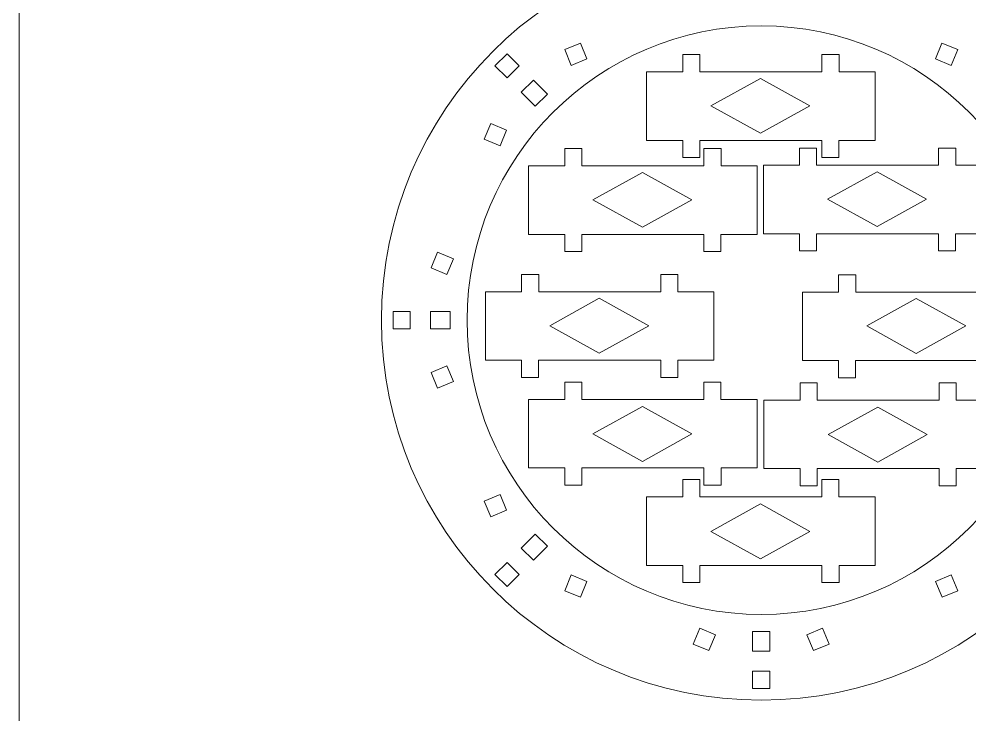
# Model space of a CAD drawing. Header units: centimetres. Extents: x -37.8 to 25.4, y -19.3 to 28.3.
# Drawn here: x -37.8 to -21.14, y 9.12 to 21.3 of the extents above; entities that cross this region are included whole.
import ezdxf

# ---------------------------------------------------------------- set-up
doc = ezdxf.new("R2010")
doc.units = ezdxf.units.CM
doc.header["$MEASUREMENT"] = 0
doc.layers.add('Camada 1', color=7, linetype='Continuous')

msp = doc.modelspace()

# ---------------------------------------------------------------- linework, layer by layer
at = {"layer": 'Camada 1', "color": 240, "lineweight": 20}
msp.add_open_spline([(-37.79744, -19.26119), (-37.79744, -19.26119), (-11.97891, -19.26119), (-11.97891, -19.26119), (-11.97891, -19.26119), (-11.97891, -19.26119), (-11.97891, 24.99913), (-11.97891, 24.99913), (-11.97891, 24.99913), (-11.97891, 24.99913), (-37.79744, 24.99913), (-37.79744, 24.99913), (-37.79744, 24.99913), (-37.79744, 24.99913), (-37.79744, -19.26119), (-37.79744, -19.26119), (-37.79744, -19.26119), (-37.79744, -19.26119), (-37.79744, -19.26119), (-37.79744, -19.26119)], degree=3, knots=[0, 0, 0, 0, 0.16666667, 0.16666667, 0.16666667, 0.16666667, 0.33333333, 0.33333333, 0.33333333, 0.33333333, 0.5, 0.5, 0.5, 0.5, 0.66666667, 0.66666667, 0.66666667, 0.66666667, 1, 1, 1, 1], dxfattribs=at)
at = {"layer": 'Camada 1', "color": 250, "lineweight": 9}
for points, knots in [([(-24.80027, 22.67987), (-21.12757, 22.67987), (-18.15027, 19.70257), (-18.15027, 16.02987), (-18.15027, 16.02987), (-18.15027, 12.35717), (-21.12757, 9.37987), (-24.80027, 9.37987), (-24.80027, 9.37987), (-28.47297, 9.37987), (-31.45027, 12.35717), (-31.45027, 16.02987), (-31.45027, 16.02987), (-31.45027, 19.70257), (-28.47297, 22.67987), (-24.80027, 22.67987)], [0, 0, 0, 0, 0.2, 0.2, 0.2, 0.2, 0.4, 0.4, 0.4, 0.4, 0.6, 0.6, 0.6, 0.6, 1, 1, 1, 1]), ([(-24.80027, 21.17987), (-21.956, 21.17987), (-19.65027, 18.87414), (-19.65027, 16.02987), (-19.65027, 16.02987), (-19.65027, 13.1856), (-21.956, 10.87987), (-24.80027, 10.87987), (-24.80027, 10.87987), (-27.64454, 10.87987), (-29.95027, 13.1856), (-29.95027, 16.02987), (-29.95027, 16.02987), (-29.95027, 18.87414), (-27.64454, 21.17987), (-24.80027, 21.17987)], [0, 0, 0, 0, 0.2, 0.2, 0.2, 0.2, 0.4, 0.4, 0.4, 0.4, 0.6, 0.6, 0.6, 0.6, 1, 1, 1, 1]), ([(-28.24193, 20.76459), (-28.24193, 20.76459), (-27.96683, 20.87854), (-27.96683, 20.87854), (-27.96683, 20.87854), (-27.96683, 20.87854), (-27.85202, 20.60138), (-27.85202, 20.60138), (-27.85202, 20.60138), (-27.85202, 20.60138), (-28.12713, 20.48742), (-28.12713, 20.48742), (-28.12713, 20.48742), (-28.12713, 20.48742), (-28.24193, 20.76459), (-28.24193, 20.76459)], [0, 0, 0, 0, 0.2, 0.2, 0.2, 0.2, 0.4, 0.4, 0.4, 0.4, 0.6, 0.6, 0.6, 0.6, 1, 1, 1, 1]), ([(-21.6344, 20.87883), (-21.6344, 20.87883), (-21.3593, 20.76486), (-21.3593, 20.76486), (-21.3593, 20.76486), (-21.3593, 20.76486), (-21.4741, 20.48771), (-21.4741, 20.48771), (-21.4741, 20.48771), (-21.4741, 20.48771), (-21.74921, 20.60166), (-21.74921, 20.60166), (-21.74921, 20.60166), (-21.74921, 20.60166), (-21.6344, 20.87883), (-21.6344, 20.87883)], [0, 0, 0, 0, 0.2, 0.2, 0.2, 0.2, 0.4, 0.4, 0.4, 0.4, 0.6, 0.6, 0.6, 0.6, 1, 1, 1, 1]), ([(-29.25156, 20.26902), (-29.25156, 20.26902), (-29.03942, 20.48116), (-29.03942, 20.48116), (-29.03942, 20.48116), (-29.03942, 20.48116), (-29.25156, 20.69329), (-29.25156, 20.69329), (-29.25156, 20.69329), (-29.25156, 20.69329), (-29.46369, 20.48116), (-29.46369, 20.48116), (-29.46369, 20.48116), (-29.46369, 20.48116), (-29.25156, 20.26902), (-29.25156, 20.26902)], [0, 0, 0, 0, 0.2, 0.2, 0.2, 0.2, 0.4, 0.4, 0.4, 0.4, 0.6, 0.6, 0.6, 0.6, 1, 1, 1, 1]), ([(-25.87436, 20.3765), (-25.87436, 20.3765), (-25.87436, 20.6765), (-25.87436, 20.6765), (-25.87436, 20.6765), (-25.87436, 20.6765), (-26.17436, 20.6765), (-26.17436, 20.6765), (-26.17436, 20.6765), (-26.17436, 20.6765), (-26.17436, 20.3765), (-26.17436, 20.3765), (-26.17436, 20.3765), (-26.17436, 20.3765), (-26.80695, 20.3765), (-26.80695, 20.3765), (-26.80695, 20.3765), (-26.80695, 20.3765), (-26.80695, 19.1765), (-26.80695, 19.1765), (-26.80695, 19.1765), (-26.80695, 19.1765), (-26.17436, 19.1765), (-26.17436, 19.1765), (-26.17436, 19.1765), (-26.17436, 19.1765), (-26.17436, 18.8765), (-26.17436, 18.8765), (-26.17436, 18.8765), (-26.17436, 18.8765), (-25.87659, 18.8765), (-25.87659, 18.8765), (-25.87659, 18.8765), (-25.87659, 18.8765), (-25.87659, 19.1765), (-25.87659, 19.1765), (-25.87659, 19.1765), (-25.87659, 19.1765), (-23.73731, 19.1765), (-23.73731, 19.1765), (-23.73731, 19.1765), (-23.73731, 19.1765), (-23.73731, 18.8765), (-23.73731, 18.8765), (-23.73731, 18.8765), (-23.73731, 18.8765), (-23.43954, 18.8765), (-23.43954, 18.8765), (-23.43954, 18.8765), (-23.43954, 18.8765), (-23.43954, 19.1765), (-23.43954, 19.1765), (-23.43954, 19.1765), (-23.43954, 19.1765), (-22.80695, 19.1765), (-22.80695, 19.1765), (-22.80695, 19.1765), (-22.80695, 19.1765), (-22.80695, 20.3765), (-22.80695, 20.3765), (-22.80695, 20.3765), (-22.80695, 20.3765), (-23.43731, 20.3765), (-23.43731, 20.3765), (-23.43731, 20.3765), (-23.43731, 20.3765), (-23.43731, 20.6765), (-23.43731, 20.6765), (-23.43731, 20.6765), (-23.43731, 20.6765), (-23.73731, 20.6765), (-23.73731, 20.6765), (-23.73731, 20.6765), (-23.73731, 20.6765), (-23.73731, 20.3765), (-23.73731, 20.3765), (-23.73731, 20.3765), (-23.73731, 20.3765), (-25.87436, 20.3765), (-25.87436, 20.3765)], [0, 0, 0, 0, 0.04761905, 0.04761905, 0.04761905, 0.04761905, 0.0952381, 0.0952381, 0.0952381, 0.0952381, 0.14285714, 0.14285714, 0.14285714, 0.14285714, 0.19047619, 0.19047619, 0.19047619, 0.19047619, 0.23809524, 0.23809524, 0.23809524, 0.23809524, 0.28571429, 0.28571429, 0.28571429, 0.28571429, 0.33333333, 0.33333333, 0.33333333, 0.33333333, 0.38095238, 0.38095238, 0.38095238, 0.38095238, 0.42857143, 0.42857143, 0.42857143, 0.42857143, 0.47619048, 0.47619048, 0.47619048, 0.47619048, 0.52380952, 0.52380952, 0.52380952, 0.52380952, 0.57142857, 0.57142857, 0.57142857, 0.57142857, 0.61904762, 0.61904762, 0.61904762, 0.61904762, 0.66666667, 0.66666667, 0.66666667, 0.66666667, 0.71428571, 0.71428571, 0.71428571, 0.71428571, 0.76190476, 0.76190476, 0.76190476, 0.76190476, 0.80952381, 0.80952381, 0.80952381, 0.80952381, 0.85714286, 0.85714286, 0.85714286, 0.85714286, 0.9047619, 0.9047619, 0.9047619, 0.9047619, 1, 1, 1, 1]), ([(-28.7574, 19.77486), (-28.7574, 19.77486), (-29.00163, 20.0191), (-29.00163, 20.0191), (-29.00163, 20.0191), (-29.00163, 20.0191), (-28.7895, 20.23123), (-28.7895, 20.23123), (-28.7895, 20.23123), (-28.7895, 20.23123), (-28.54526, 19.987), (-28.54526, 19.987), (-28.54526, 19.987), (-28.54526, 19.987), (-28.7574, 19.77486), (-28.7574, 19.77486)], [0, 0, 0, 0, 0.2, 0.2, 0.2, 0.2, 0.4, 0.4, 0.4, 0.4, 0.6, 0.6, 0.6, 0.6, 1, 1, 1, 1]), ([(-25.6816, 19.7819), (-25.6816, 19.7819), (-24.8143, 19.3026), (-24.8143, 19.3026), (-24.8143, 19.3026), (-24.8143, 19.3026), (-23.947, 19.7819), (-23.947, 19.7819), (-23.947, 19.7819), (-23.947, 19.7819), (-24.8143, 20.2612), (-24.8143, 20.2612), (-24.8143, 20.2612), (-24.8143, 20.2612), (-25.6816, 19.7819), (-25.6816, 19.7819)], [0, 0, 0, 0, 0.2, 0.2, 0.2, 0.2, 0.4, 0.4, 0.4, 0.4, 0.6, 0.6, 0.6, 0.6, 1, 1, 1, 1]), ([(-29.64923, 19.19574), (-29.64923, 19.19574), (-29.53527, 19.47084), (-29.53527, 19.47084), (-29.53527, 19.47084), (-29.53527, 19.47084), (-29.25811, 19.35604), (-29.25811, 19.35604), (-29.25811, 19.35604), (-29.25811, 19.35604), (-29.37206, 19.08093), (-29.37206, 19.08093), (-29.37206, 19.08093), (-29.37206, 19.08093), (-29.64923, 19.19574), (-29.64923, 19.19574)], [0, 0, 0, 0, 0.2, 0.2, 0.2, 0.2, 0.4, 0.4, 0.4, 0.4, 0.6, 0.6, 0.6, 0.6, 1, 1, 1, 1]), ([(-27.94005, 18.73203), (-27.94005, 18.73203), (-27.94005, 19.03203), (-27.94005, 19.03203), (-27.94005, 19.03203), (-27.94005, 19.03203), (-28.24005, 19.03203), (-28.24005, 19.03203), (-28.24005, 19.03203), (-28.24005, 19.03203), (-28.24005, 18.73203), (-28.24005, 18.73203), (-28.24005, 18.73203), (-28.24005, 18.73203), (-28.87264, 18.73203), (-28.87264, 18.73203), (-28.87264, 18.73203), (-28.87264, 18.73203), (-28.87264, 17.53203), (-28.87264, 17.53203), (-28.87264, 17.53203), (-28.87264, 17.53203), (-28.24005, 17.53203), (-28.24005, 17.53203), (-28.24005, 17.53203), (-28.24005, 17.53203), (-28.24005, 17.23203), (-28.24005, 17.23203), (-28.24005, 17.23203), (-28.24005, 17.23203), (-27.94228, 17.23203), (-27.94228, 17.23203), (-27.94228, 17.23203), (-27.94228, 17.23203), (-27.94228, 17.53203), (-27.94228, 17.53203), (-27.94228, 17.53203), (-27.94228, 17.53203), (-25.803, 17.53203), (-25.803, 17.53203), (-25.803, 17.53203), (-25.803, 17.53203), (-25.803, 17.23203), (-25.803, 17.23203), (-25.803, 17.23203), (-25.803, 17.23203), (-25.50523, 17.23203), (-25.50523, 17.23203), (-25.50523, 17.23203), (-25.50523, 17.23203), (-25.50523, 17.53203), (-25.50523, 17.53203), (-25.50523, 17.53203), (-25.50523, 17.53203), (-24.87264, 17.53203), (-24.87264, 17.53203), (-24.87264, 17.53203), (-24.87264, 17.53203), (-24.87264, 18.73203), (-24.87264, 18.73203), (-24.87264, 18.73203), (-24.87264, 18.73203), (-25.503, 18.73203), (-25.503, 18.73203), (-25.503, 18.73203), (-25.503, 18.73203), (-25.503, 19.03203), (-25.503, 19.03203), (-25.503, 19.03203), (-25.503, 19.03203), (-25.803, 19.03203), (-25.803, 19.03203), (-25.803, 19.03203), (-25.803, 19.03203), (-25.803, 18.73203), (-25.803, 18.73203), (-25.803, 18.73203), (-25.803, 18.73203), (-27.94005, 18.73203), (-27.94005, 18.73203)], [0, 0, 0, 0, 0.04761905, 0.04761905, 0.04761905, 0.04761905, 0.0952381, 0.0952381, 0.0952381, 0.0952381, 0.14285714, 0.14285714, 0.14285714, 0.14285714, 0.19047619, 0.19047619, 0.19047619, 0.19047619, 0.23809524, 0.23809524, 0.23809524, 0.23809524, 0.28571429, 0.28571429, 0.28571429, 0.28571429, 0.33333333, 0.33333333, 0.33333333, 0.33333333, 0.38095238, 0.38095238, 0.38095238, 0.38095238, 0.42857143, 0.42857143, 0.42857143, 0.42857143, 0.47619048, 0.47619048, 0.47619048, 0.47619048, 0.52380952, 0.52380952, 0.52380952, 0.52380952, 0.57142857, 0.57142857, 0.57142857, 0.57142857, 0.61904762, 0.61904762, 0.61904762, 0.61904762, 0.66666667, 0.66666667, 0.66666667, 0.66666667, 0.71428571, 0.71428571, 0.71428571, 0.71428571, 0.76190476, 0.76190476, 0.76190476, 0.76190476, 0.80952381, 0.80952381, 0.80952381, 0.80952381, 0.85714286, 0.85714286, 0.85714286, 0.85714286, 0.9047619, 0.9047619, 0.9047619, 0.9047619, 1, 1, 1, 1]), ([(-23.83042, 18.74292), (-23.83042, 18.74292), (-23.83042, 19.04292), (-23.83042, 19.04292), (-23.83042, 19.04292), (-23.83042, 19.04292), (-24.13042, 19.04292), (-24.13042, 19.04292), (-24.13042, 19.04292), (-24.13042, 19.04292), (-24.13042, 18.74292), (-24.13042, 18.74292), (-24.13042, 18.74292), (-24.13042, 18.74292), (-24.76301, 18.74292), (-24.76301, 18.74292), (-24.76301, 18.74292), (-24.76301, 18.74292), (-24.76301, 17.54292), (-24.76301, 17.54292), (-24.76301, 17.54292), (-24.76301, 17.54292), (-24.13042, 17.54292), (-24.13042, 17.54292), (-24.13042, 17.54292), (-24.13042, 17.54292), (-24.13042, 17.24292), (-24.13042, 17.24292), (-24.13042, 17.24292), (-24.13042, 17.24292), (-23.83265, 17.24292), (-23.83265, 17.24292), (-23.83265, 17.24292), (-23.83265, 17.24292), (-23.83265, 17.54292), (-23.83265, 17.54292), (-23.83265, 17.54292), (-23.83265, 17.54292), (-21.69337, 17.54292), (-21.69337, 17.54292), (-21.69337, 17.54292), (-21.69337, 17.54292), (-21.69337, 17.24292), (-21.69337, 17.24292), (-21.69337, 17.24292), (-21.69337, 17.24292), (-21.3956, 17.24292), (-21.3956, 17.24292), (-21.3956, 17.24292), (-21.3956, 17.24292), (-21.3956, 17.54292), (-21.3956, 17.54292), (-21.3956, 17.54292), (-21.3956, 17.54292), (-20.76301, 17.54292), (-20.76301, 17.54292), (-20.76301, 17.54292), (-20.76301, 17.54292), (-20.76301, 18.74292), (-20.76301, 18.74292), (-20.76301, 18.74292), (-20.76301, 18.74292), (-21.39337, 18.74292), (-21.39337, 18.74292), (-21.39337, 18.74292), (-21.39337, 18.74292), (-21.39337, 19.04292), (-21.39337, 19.04292), (-21.39337, 19.04292), (-21.39337, 19.04292), (-21.69337, 19.04292), (-21.69337, 19.04292), (-21.69337, 19.04292), (-21.69337, 19.04292), (-21.69337, 18.74292), (-21.69337, 18.74292), (-21.69337, 18.74292), (-21.69337, 18.74292), (-23.83042, 18.74292), (-23.83042, 18.74292)], [0, 0, 0, 0, 0.04761905, 0.04761905, 0.04761905, 0.04761905, 0.0952381, 0.0952381, 0.0952381, 0.0952381, 0.14285714, 0.14285714, 0.14285714, 0.14285714, 0.19047619, 0.19047619, 0.19047619, 0.19047619, 0.23809524, 0.23809524, 0.23809524, 0.23809524, 0.28571429, 0.28571429, 0.28571429, 0.28571429, 0.33333333, 0.33333333, 0.33333333, 0.33333333, 0.38095238, 0.38095238, 0.38095238, 0.38095238, 0.42857143, 0.42857143, 0.42857143, 0.42857143, 0.47619048, 0.47619048, 0.47619048, 0.47619048, 0.52380952, 0.52380952, 0.52380952, 0.52380952, 0.57142857, 0.57142857, 0.57142857, 0.57142857, 0.61904762, 0.61904762, 0.61904762, 0.61904762, 0.66666667, 0.66666667, 0.66666667, 0.66666667, 0.71428571, 0.71428571, 0.71428571, 0.71428571, 0.76190476, 0.76190476, 0.76190476, 0.76190476, 0.80952381, 0.80952381, 0.80952381, 0.80952381, 0.85714286, 0.85714286, 0.85714286, 0.85714286, 0.9047619, 0.9047619, 0.9047619, 0.9047619, 1, 1, 1, 1]), ([(-27.74729, 18.13743), (-27.74729, 18.13743), (-26.87999, 17.65813), (-26.87999, 17.65813), (-26.87999, 17.65813), (-26.87999, 17.65813), (-26.01269, 18.13743), (-26.01269, 18.13743), (-26.01269, 18.13743), (-26.01269, 18.13743), (-26.87999, 18.61673), (-26.87999, 18.61673), (-26.87999, 18.61673), (-26.87999, 18.61673), (-27.74729, 18.13743), (-27.74729, 18.13743)], [0, 0, 0, 0, 0.2, 0.2, 0.2, 0.2, 0.4, 0.4, 0.4, 0.4, 0.6, 0.6, 0.6, 0.6, 1, 1, 1, 1]), ([(-23.63766, 18.14832), (-23.63766, 18.14832), (-22.77036, 17.66902), (-22.77036, 17.66902), (-22.77036, 17.66902), (-22.77036, 17.66902), (-21.90306, 18.14832), (-21.90306, 18.14832), (-21.90306, 18.14832), (-21.90306, 18.14832), (-22.77036, 18.62762), (-22.77036, 18.62762), (-22.77036, 18.62762), (-22.77036, 18.62762), (-23.63766, 18.14832), (-23.63766, 18.14832)], [0, 0, 0, 0, 0.2, 0.2, 0.2, 0.2, 0.4, 0.4, 0.4, 0.4, 0.6, 0.6, 0.6, 0.6, 1, 1, 1, 1]), ([(-30.58184, 16.9442), (-30.58184, 16.9442), (-30.46789, 17.2193), (-30.46789, 17.2193), (-30.46789, 17.2193), (-30.46789, 17.2193), (-30.19073, 17.1045), (-30.19073, 17.1045), (-30.19073, 17.1045), (-30.19073, 17.1045), (-30.30468, 16.82939), (-30.30468, 16.82939), (-30.30468, 16.82939), (-30.30468, 16.82939), (-30.58184, 16.9442), (-30.58184, 16.9442)], [0, 0, 0, 0, 0.2, 0.2, 0.2, 0.2, 0.4, 0.4, 0.4, 0.4, 0.6, 0.6, 0.6, 0.6, 1, 1, 1, 1]), ([(-28.69673, 16.52807), (-28.69673, 16.52807), (-28.69673, 16.82807), (-28.69673, 16.82807), (-28.69673, 16.82807), (-28.69673, 16.82807), (-28.99673, 16.82807), (-28.99673, 16.82807), (-28.99673, 16.82807), (-28.99673, 16.82807), (-28.99673, 16.52807), (-28.99673, 16.52807), (-28.99673, 16.52807), (-28.99673, 16.52807), (-29.62932, 16.52807), (-29.62932, 16.52807), (-29.62932, 16.52807), (-29.62932, 16.52807), (-29.62932, 15.32807), (-29.62932, 15.32807), (-29.62932, 15.32807), (-29.62932, 15.32807), (-28.99673, 15.32807), (-28.99673, 15.32807), (-28.99673, 15.32807), (-28.99673, 15.32807), (-28.99673, 15.02807), (-28.99673, 15.02807), (-28.99673, 15.02807), (-28.99673, 15.02807), (-28.69896, 15.02807), (-28.69896, 15.02807), (-28.69896, 15.02807), (-28.69896, 15.02807), (-28.69896, 15.32807), (-28.69896, 15.32807), (-28.69896, 15.32807), (-28.69896, 15.32807), (-26.55968, 15.32807), (-26.55968, 15.32807), (-26.55968, 15.32807), (-26.55968, 15.32807), (-26.55968, 15.02807), (-26.55968, 15.02807), (-26.55968, 15.02807), (-26.55968, 15.02807), (-26.26191, 15.02807), (-26.26191, 15.02807), (-26.26191, 15.02807), (-26.26191, 15.02807), (-26.26191, 15.32807), (-26.26191, 15.32807), (-26.26191, 15.32807), (-26.26191, 15.32807), (-25.62932, 15.32807), (-25.62932, 15.32807), (-25.62932, 15.32807), (-25.62932, 15.32807), (-25.62932, 16.52807), (-25.62932, 16.52807), (-25.62932, 16.52807), (-25.62932, 16.52807), (-26.25968, 16.52807), (-26.25968, 16.52807), (-26.25968, 16.52807), (-26.25968, 16.52807), (-26.25968, 16.82807), (-26.25968, 16.82807), (-26.25968, 16.82807), (-26.25968, 16.82807), (-26.55968, 16.82807), (-26.55968, 16.82807), (-26.55968, 16.82807), (-26.55968, 16.82807), (-26.55968, 16.52807), (-26.55968, 16.52807), (-26.55968, 16.52807), (-26.55968, 16.52807), (-28.69673, 16.52807), (-28.69673, 16.52807)], [0, 0, 0, 0, 0.04761905, 0.04761905, 0.04761905, 0.04761905, 0.0952381, 0.0952381, 0.0952381, 0.0952381, 0.14285714, 0.14285714, 0.14285714, 0.14285714, 0.19047619, 0.19047619, 0.19047619, 0.19047619, 0.23809524, 0.23809524, 0.23809524, 0.23809524, 0.28571429, 0.28571429, 0.28571429, 0.28571429, 0.33333333, 0.33333333, 0.33333333, 0.33333333, 0.38095238, 0.38095238, 0.38095238, 0.38095238, 0.42857143, 0.42857143, 0.42857143, 0.42857143, 0.47619048, 0.47619048, 0.47619048, 0.47619048, 0.52380952, 0.52380952, 0.52380952, 0.52380952, 0.57142857, 0.57142857, 0.57142857, 0.57142857, 0.61904762, 0.61904762, 0.61904762, 0.61904762, 0.66666667, 0.66666667, 0.66666667, 0.66666667, 0.71428571, 0.71428571, 0.71428571, 0.71428571, 0.76190476, 0.76190476, 0.76190476, 0.76190476, 0.80952381, 0.80952381, 0.80952381, 0.80952381, 0.85714286, 0.85714286, 0.85714286, 0.85714286, 0.9047619, 0.9047619, 0.9047619, 0.9047619, 1, 1, 1, 1]), ([(-23.14511, 16.52267), (-23.14511, 16.52267), (-23.14511, 16.82267), (-23.14511, 16.82267), (-23.14511, 16.82267), (-23.14511, 16.82267), (-23.44511, 16.82267), (-23.44511, 16.82267), (-23.44511, 16.82267), (-23.44511, 16.82267), (-23.44511, 16.52267), (-23.44511, 16.52267), (-23.44511, 16.52267), (-23.44511, 16.52267), (-24.0777, 16.52267), (-24.0777, 16.52267), (-24.0777, 16.52267), (-24.0777, 16.52267), (-24.0777, 15.32267), (-24.0777, 15.32267), (-24.0777, 15.32267), (-24.0777, 15.32267), (-23.44511, 15.32267), (-23.44511, 15.32267), (-23.44511, 15.32267), (-23.44511, 15.32267), (-23.44511, 15.02267), (-23.44511, 15.02267), (-23.44511, 15.02267), (-23.44511, 15.02267), (-23.14734, 15.02267), (-23.14734, 15.02267), (-23.14734, 15.02267), (-23.14734, 15.02267), (-23.14734, 15.32267), (-23.14734, 15.32267), (-23.14734, 15.32267), (-23.14734, 15.32267), (-21.00806, 15.32267), (-21.00806, 15.32267), (-21.00806, 15.32267), (-21.00806, 15.32267), (-21.00806, 15.02267), (-21.00806, 15.02267), (-21.00806, 15.02267), (-21.00806, 15.02267), (-20.71029, 15.02267), (-20.71029, 15.02267), (-20.71029, 15.02267), (-20.71029, 15.02267), (-20.71029, 15.32267), (-20.71029, 15.32267), (-20.71029, 15.32267), (-20.71029, 15.32267), (-20.0777, 15.32267), (-20.0777, 15.32267), (-20.0777, 15.32267), (-20.0777, 15.32267), (-20.0777, 16.52267), (-20.0777, 16.52267), (-20.0777, 16.52267), (-20.0777, 16.52267), (-20.70806, 16.52267), (-20.70806, 16.52267), (-20.70806, 16.52267), (-20.70806, 16.52267), (-20.70806, 16.82267), (-20.70806, 16.82267), (-20.70806, 16.82267), (-20.70806, 16.82267), (-21.00806, 16.82267), (-21.00806, 16.82267), (-21.00806, 16.82267), (-21.00806, 16.82267), (-21.00806, 16.52267), (-21.00806, 16.52267), (-21.00806, 16.52267), (-21.00806, 16.52267), (-23.14511, 16.52267), (-23.14511, 16.52267)], [0, 0, 0, 0, 0.04761905, 0.04761905, 0.04761905, 0.04761905, 0.0952381, 0.0952381, 0.0952381, 0.0952381, 0.14285714, 0.14285714, 0.14285714, 0.14285714, 0.19047619, 0.19047619, 0.19047619, 0.19047619, 0.23809524, 0.23809524, 0.23809524, 0.23809524, 0.28571429, 0.28571429, 0.28571429, 0.28571429, 0.33333333, 0.33333333, 0.33333333, 0.33333333, 0.38095238, 0.38095238, 0.38095238, 0.38095238, 0.42857143, 0.42857143, 0.42857143, 0.42857143, 0.47619048, 0.47619048, 0.47619048, 0.47619048, 0.52380952, 0.52380952, 0.52380952, 0.52380952, 0.57142857, 0.57142857, 0.57142857, 0.57142857, 0.61904762, 0.61904762, 0.61904762, 0.61904762, 0.66666667, 0.66666667, 0.66666667, 0.66666667, 0.71428571, 0.71428571, 0.71428571, 0.71428571, 0.76190476, 0.76190476, 0.76190476, 0.76190476, 0.80952381, 0.80952381, 0.80952381, 0.80952381, 0.85714286, 0.85714286, 0.85714286, 0.85714286, 0.9047619, 0.9047619, 0.9047619, 0.9047619, 1, 1, 1, 1]), ([(-28.50397, 15.93347), (-28.50397, 15.93347), (-27.63667, 15.45417), (-27.63667, 15.45417), (-27.63667, 15.45417), (-27.63667, 15.45417), (-26.76937, 15.93347), (-26.76937, 15.93347), (-26.76937, 15.93347), (-26.76937, 15.93347), (-27.63667, 16.41277), (-27.63667, 16.41277), (-27.63667, 16.41277), (-27.63667, 16.41277), (-28.50397, 15.93347), (-28.50397, 15.93347)], [0, 0, 0, 0, 0.2, 0.2, 0.2, 0.2, 0.4, 0.4, 0.4, 0.4, 0.6, 0.6, 0.6, 0.6, 1, 1, 1, 1]), ([(-22.95235, 15.92807), (-22.95235, 15.92807), (-22.08505, 15.44877), (-22.08505, 15.44877), (-22.08505, 15.44877), (-22.08505, 15.44877), (-21.21775, 15.92807), (-21.21775, 15.92807), (-21.21775, 15.92807), (-21.21775, 15.92807), (-22.08505, 16.40737), (-22.08505, 16.40737), (-22.08505, 16.40737), (-22.08505, 16.40737), (-22.95235, 15.92807), (-22.95235, 15.92807)], [0, 0, 0, 0, 0.2, 0.2, 0.2, 0.2, 0.4, 0.4, 0.4, 0.4, 0.6, 0.6, 0.6, 0.6, 1, 1, 1, 1]), ([(-30.94534, 15.87987), (-30.94534, 15.87987), (-30.94534, 16.17987), (-30.94534, 16.17987), (-30.94534, 16.17987), (-30.94534, 16.17987), (-31.24534, 16.17987), (-31.24534, 16.17987), (-31.24534, 16.17987), (-31.24534, 16.17987), (-31.24534, 15.87987), (-31.24534, 15.87987), (-31.24534, 15.87987), (-31.24534, 15.87987), (-30.94534, 15.87987), (-30.94534, 15.87987)], [0, 0, 0, 0, 0.2, 0.2, 0.2, 0.2, 0.4, 0.4, 0.4, 0.4, 0.6, 0.6, 0.6, 0.6, 1, 1, 1, 1]), ([(-30.59189, 16.17987), (-30.59189, 16.17987), (-30.24649, 16.17987), (-30.24649, 16.17987), (-30.24649, 16.17987), (-30.24649, 16.17987), (-30.24649, 15.87987), (-30.24649, 15.87987), (-30.24649, 15.87987), (-30.24649, 15.87987), (-30.59189, 15.87987), (-30.59189, 15.87987), (-30.59189, 15.87987), (-30.59189, 15.87987), (-30.59189, 16.17987), (-30.59189, 16.17987)], [0, 0, 0, 0, 0.2, 0.2, 0.2, 0.2, 0.4, 0.4, 0.4, 0.4, 0.6, 0.6, 0.6, 0.6, 1, 1, 1, 1]), ([(-30.46761, 14.83975), (-30.46761, 14.83975), (-30.58156, 15.11485), (-30.58156, 15.11485), (-30.58156, 15.11485), (-30.58156, 15.11485), (-30.30439, 15.22966), (-30.30439, 15.22966), (-30.30439, 15.22966), (-30.30439, 15.22966), (-30.19044, 14.95455), (-30.19044, 14.95455), (-30.19044, 14.95455), (-30.19044, 14.95455), (-30.46761, 14.83975), (-30.46761, 14.83975)], [0, 0, 0, 0, 0.2, 0.2, 0.2, 0.2, 0.4, 0.4, 0.4, 0.4, 0.6, 0.6, 0.6, 0.6, 1, 1, 1, 1]), ([(-27.94005, 13.44331), (-27.94005, 13.44331), (-27.94005, 13.14331), (-27.94005, 13.14331), (-27.94005, 13.14331), (-27.94005, 13.14331), (-28.24005, 13.14331), (-28.24005, 13.14331), (-28.24005, 13.14331), (-28.24005, 13.14331), (-28.24005, 13.44331), (-28.24005, 13.44331), (-28.24005, 13.44331), (-28.24005, 13.44331), (-28.87264, 13.44331), (-28.87264, 13.44331), (-28.87264, 13.44331), (-28.87264, 13.44331), (-28.87264, 14.64331), (-28.87264, 14.64331), (-28.87264, 14.64331), (-28.87264, 14.64331), (-28.24005, 14.64331), (-28.24005, 14.64331), (-28.24005, 14.64331), (-28.24005, 14.64331), (-28.24005, 14.94331), (-28.24005, 14.94331), (-28.24005, 14.94331), (-28.24005, 14.94331), (-27.94228, 14.94331), (-27.94228, 14.94331), (-27.94228, 14.94331), (-27.94228, 14.94331), (-27.94228, 14.64331), (-27.94228, 14.64331), (-27.94228, 14.64331), (-27.94228, 14.64331), (-25.803, 14.64331), (-25.803, 14.64331), (-25.803, 14.64331), (-25.803, 14.64331), (-25.803, 14.94331), (-25.803, 14.94331), (-25.803, 14.94331), (-25.803, 14.94331), (-25.50523, 14.94331), (-25.50523, 14.94331), (-25.50523, 14.94331), (-25.50523, 14.94331), (-25.50523, 14.64331), (-25.50523, 14.64331), (-25.50523, 14.64331), (-25.50523, 14.64331), (-24.87264, 14.64331), (-24.87264, 14.64331), (-24.87264, 14.64331), (-24.87264, 14.64331), (-24.87264, 13.44331), (-24.87264, 13.44331), (-24.87264, 13.44331), (-24.87264, 13.44331), (-25.503, 13.44331), (-25.503, 13.44331), (-25.503, 13.44331), (-25.503, 13.44331), (-25.503, 13.14331), (-25.503, 13.14331), (-25.503, 13.14331), (-25.503, 13.14331), (-25.803, 13.14331), (-25.803, 13.14331), (-25.803, 13.14331), (-25.803, 13.14331), (-25.803, 13.44331), (-25.803, 13.44331), (-25.803, 13.44331), (-25.803, 13.44331), (-27.94005, 13.44331), (-27.94005, 13.44331)], [0, 0, 0, 0, 0.04761905, 0.04761905, 0.04761905, 0.04761905, 0.0952381, 0.0952381, 0.0952381, 0.0952381, 0.14285714, 0.14285714, 0.14285714, 0.14285714, 0.19047619, 0.19047619, 0.19047619, 0.19047619, 0.23809524, 0.23809524, 0.23809524, 0.23809524, 0.28571429, 0.28571429, 0.28571429, 0.28571429, 0.33333333, 0.33333333, 0.33333333, 0.33333333, 0.38095238, 0.38095238, 0.38095238, 0.38095238, 0.42857143, 0.42857143, 0.42857143, 0.42857143, 0.47619048, 0.47619048, 0.47619048, 0.47619048, 0.52380952, 0.52380952, 0.52380952, 0.52380952, 0.57142857, 0.57142857, 0.57142857, 0.57142857, 0.61904762, 0.61904762, 0.61904762, 0.61904762, 0.66666667, 0.66666667, 0.66666667, 0.66666667, 0.71428571, 0.71428571, 0.71428571, 0.71428571, 0.76190476, 0.76190476, 0.76190476, 0.76190476, 0.80952381, 0.80952381, 0.80952381, 0.80952381, 0.85714286, 0.85714286, 0.85714286, 0.85714286, 0.9047619, 0.9047619, 0.9047619, 0.9047619, 1, 1, 1, 1]), ([(-23.82042, 13.43242), (-23.82042, 13.43242), (-23.82042, 13.13242), (-23.82042, 13.13242), (-23.82042, 13.13242), (-23.82042, 13.13242), (-24.12042, 13.13242), (-24.12042, 13.13242), (-24.12042, 13.13242), (-24.12042, 13.13242), (-24.12042, 13.43242), (-24.12042, 13.43242), (-24.12042, 13.43242), (-24.12042, 13.43242), (-24.75301, 13.43242), (-24.75301, 13.43242), (-24.75301, 13.43242), (-24.75301, 13.43242), (-24.75301, 14.63242), (-24.75301, 14.63242), (-24.75301, 14.63242), (-24.75301, 14.63242), (-24.12042, 14.63242), (-24.12042, 14.63242), (-24.12042, 14.63242), (-24.12042, 14.63242), (-24.12042, 14.93242), (-24.12042, 14.93242), (-24.12042, 14.93242), (-24.12042, 14.93242), (-23.82265, 14.93242), (-23.82265, 14.93242), (-23.82265, 14.93242), (-23.82265, 14.93242), (-23.82265, 14.63242), (-23.82265, 14.63242), (-23.82265, 14.63242), (-23.82265, 14.63242), (-21.68337, 14.63242), (-21.68337, 14.63242), (-21.68337, 14.63242), (-21.68337, 14.63242), (-21.68337, 14.93242), (-21.68337, 14.93242), (-21.68337, 14.93242), (-21.68337, 14.93242), (-21.3856, 14.93242), (-21.3856, 14.93242), (-21.3856, 14.93242), (-21.3856, 14.93242), (-21.3856, 14.63242), (-21.3856, 14.63242), (-21.3856, 14.63242), (-21.3856, 14.63242), (-20.75301, 14.63242), (-20.75301, 14.63242), (-20.75301, 14.63242), (-20.75301, 14.63242), (-20.75301, 13.43242), (-20.75301, 13.43242), (-20.75301, 13.43242), (-20.75301, 13.43242), (-21.38337, 13.43242), (-21.38337, 13.43242), (-21.38337, 13.43242), (-21.38337, 13.43242), (-21.38337, 13.13242), (-21.38337, 13.13242), (-21.38337, 13.13242), (-21.38337, 13.13242), (-21.68337, 13.13242), (-21.68337, 13.13242), (-21.68337, 13.13242), (-21.68337, 13.13242), (-21.68337, 13.43242), (-21.68337, 13.43242), (-21.68337, 13.43242), (-21.68337, 13.43242), (-23.82042, 13.43242), (-23.82042, 13.43242)], [0, 0, 0, 0, 0.04761905, 0.04761905, 0.04761905, 0.04761905, 0.0952381, 0.0952381, 0.0952381, 0.0952381, 0.14285714, 0.14285714, 0.14285714, 0.14285714, 0.19047619, 0.19047619, 0.19047619, 0.19047619, 0.23809524, 0.23809524, 0.23809524, 0.23809524, 0.28571429, 0.28571429, 0.28571429, 0.28571429, 0.33333333, 0.33333333, 0.33333333, 0.33333333, 0.38095238, 0.38095238, 0.38095238, 0.38095238, 0.42857143, 0.42857143, 0.42857143, 0.42857143, 0.47619048, 0.47619048, 0.47619048, 0.47619048, 0.52380952, 0.52380952, 0.52380952, 0.52380952, 0.57142857, 0.57142857, 0.57142857, 0.57142857, 0.61904762, 0.61904762, 0.61904762, 0.61904762, 0.66666667, 0.66666667, 0.66666667, 0.66666667, 0.71428571, 0.71428571, 0.71428571, 0.71428571, 0.76190476, 0.76190476, 0.76190476, 0.76190476, 0.80952381, 0.80952381, 0.80952381, 0.80952381, 0.85714286, 0.85714286, 0.85714286, 0.85714286, 0.9047619, 0.9047619, 0.9047619, 0.9047619, 1, 1, 1, 1]), ([(-27.74729, 14.03791), (-27.74729, 14.03791), (-26.87999, 14.51721), (-26.87999, 14.51721), (-26.87999, 14.51721), (-26.87999, 14.51721), (-26.01269, 14.03791), (-26.01269, 14.03791), (-26.01269, 14.03791), (-26.01269, 14.03791), (-26.87999, 13.55861), (-26.87999, 13.55861), (-26.87999, 13.55861), (-26.87999, 13.55861), (-27.74729, 14.03791), (-27.74729, 14.03791)], [0, 0, 0, 0, 0.2, 0.2, 0.2, 0.2, 0.4, 0.4, 0.4, 0.4, 0.6, 0.6, 0.6, 0.6, 1, 1, 1, 1]), ([(-23.62766, 14.02702), (-23.62766, 14.02702), (-22.76036, 14.50632), (-22.76036, 14.50632), (-22.76036, 14.50632), (-22.76036, 14.50632), (-21.89306, 14.02702), (-21.89306, 14.02702), (-21.89306, 14.02702), (-21.89306, 14.02702), (-22.76036, 13.54772), (-22.76036, 13.54772), (-22.76036, 13.54772), (-22.76036, 13.54772), (-23.62766, 14.02702), (-23.62766, 14.02702)], [0, 0, 0, 0, 0.2, 0.2, 0.2, 0.2, 0.4, 0.4, 0.4, 0.4, 0.6, 0.6, 0.6, 0.6, 1, 1, 1, 1]), ([(-25.87436, 11.73884), (-25.87436, 11.73884), (-25.87436, 11.43884), (-25.87436, 11.43884), (-25.87436, 11.43884), (-25.87436, 11.43884), (-26.17436, 11.43884), (-26.17436, 11.43884), (-26.17436, 11.43884), (-26.17436, 11.43884), (-26.17436, 11.73884), (-26.17436, 11.73884), (-26.17436, 11.73884), (-26.17436, 11.73884), (-26.80695, 11.73884), (-26.80695, 11.73884), (-26.80695, 11.73884), (-26.80695, 11.73884), (-26.80695, 12.93884), (-26.80695, 12.93884), (-26.80695, 12.93884), (-26.80695, 12.93884), (-26.17436, 12.93884), (-26.17436, 12.93884), (-26.17436, 12.93884), (-26.17436, 12.93884), (-26.17436, 13.23884), (-26.17436, 13.23884), (-26.17436, 13.23884), (-26.17436, 13.23884), (-25.87659, 13.23884), (-25.87659, 13.23884), (-25.87659, 13.23884), (-25.87659, 13.23884), (-25.87659, 12.93884), (-25.87659, 12.93884), (-25.87659, 12.93884), (-25.87659, 12.93884), (-23.73731, 12.93884), (-23.73731, 12.93884), (-23.73731, 12.93884), (-23.73731, 12.93884), (-23.73731, 13.23884), (-23.73731, 13.23884), (-23.73731, 13.23884), (-23.73731, 13.23884), (-23.43954, 13.23884), (-23.43954, 13.23884), (-23.43954, 13.23884), (-23.43954, 13.23884), (-23.43954, 12.93884), (-23.43954, 12.93884), (-23.43954, 12.93884), (-23.43954, 12.93884), (-22.80695, 12.93884), (-22.80695, 12.93884), (-22.80695, 12.93884), (-22.80695, 12.93884), (-22.80695, 11.73884), (-22.80695, 11.73884), (-22.80695, 11.73884), (-22.80695, 11.73884), (-23.43731, 11.73884), (-23.43731, 11.73884), (-23.43731, 11.73884), (-23.43731, 11.73884), (-23.43731, 11.43884), (-23.43731, 11.43884), (-23.43731, 11.43884), (-23.43731, 11.43884), (-23.73731, 11.43884), (-23.73731, 11.43884), (-23.73731, 11.43884), (-23.73731, 11.43884), (-23.73731, 11.73884), (-23.73731, 11.73884), (-23.73731, 11.73884), (-23.73731, 11.73884), (-25.87436, 11.73884), (-25.87436, 11.73884)], [0, 0, 0, 0, 0.04761905, 0.04761905, 0.04761905, 0.04761905, 0.0952381, 0.0952381, 0.0952381, 0.0952381, 0.14285714, 0.14285714, 0.14285714, 0.14285714, 0.19047619, 0.19047619, 0.19047619, 0.19047619, 0.23809524, 0.23809524, 0.23809524, 0.23809524, 0.28571429, 0.28571429, 0.28571429, 0.28571429, 0.33333333, 0.33333333, 0.33333333, 0.33333333, 0.38095238, 0.38095238, 0.38095238, 0.38095238, 0.42857143, 0.42857143, 0.42857143, 0.42857143, 0.47619048, 0.47619048, 0.47619048, 0.47619048, 0.52380952, 0.52380952, 0.52380952, 0.52380952, 0.57142857, 0.57142857, 0.57142857, 0.57142857, 0.61904762, 0.61904762, 0.61904762, 0.61904762, 0.66666667, 0.66666667, 0.66666667, 0.66666667, 0.71428571, 0.71428571, 0.71428571, 0.71428571, 0.76190476, 0.76190476, 0.76190476, 0.76190476, 0.80952381, 0.80952381, 0.80952381, 0.80952381, 0.85714286, 0.85714286, 0.85714286, 0.85714286, 0.9047619, 0.9047619, 0.9047619, 0.9047619, 1, 1, 1, 1]), ([(-29.53499, 12.58821), (-29.53499, 12.58821), (-29.64894, 12.86331), (-29.64894, 12.86331), (-29.64894, 12.86331), (-29.64894, 12.86331), (-29.37178, 12.97812), (-29.37178, 12.97812), (-29.37178, 12.97812), (-29.37178, 12.97812), (-29.25782, 12.70301), (-29.25782, 12.70301), (-29.25782, 12.70301), (-29.25782, 12.70301), (-29.53499, 12.58821), (-29.53499, 12.58821)], [0, 0, 0, 0, 0.2, 0.2, 0.2, 0.2, 0.4, 0.4, 0.4, 0.4, 0.6, 0.6, 0.6, 0.6, 1, 1, 1, 1]), ([(-25.6816, 12.33344), (-25.6816, 12.33344), (-24.8143, 12.81274), (-24.8143, 12.81274), (-24.8143, 12.81274), (-24.8143, 12.81274), (-23.947, 12.33344), (-23.947, 12.33344), (-23.947, 12.33344), (-23.947, 12.33344), (-24.8143, 11.85414), (-24.8143, 11.85414), (-24.8143, 11.85414), (-24.8143, 11.85414), (-25.6816, 12.33344), (-25.6816, 12.33344)], [0, 0, 0, 0, 0.2, 0.2, 0.2, 0.2, 0.4, 0.4, 0.4, 0.4, 0.6, 0.6, 0.6, 0.6, 1, 1, 1, 1]), ([(-29.00163, 12.04064), (-29.00163, 12.04064), (-28.7574, 12.28487), (-28.7574, 12.28487), (-28.7574, 12.28487), (-28.7574, 12.28487), (-28.54526, 12.07274), (-28.54526, 12.07274), (-28.54526, 12.07274), (-28.54526, 12.07274), (-28.7895, 11.82851), (-28.7895, 11.82851), (-28.7895, 11.82851), (-28.7895, 11.82851), (-29.00163, 12.04064), (-29.00163, 12.04064)], [0, 0, 0, 0, 0.2, 0.2, 0.2, 0.2, 0.4, 0.4, 0.4, 0.4, 0.6, 0.6, 0.6, 0.6, 1, 1, 1, 1]), ([(-29.03942, 11.57858), (-29.03942, 11.57858), (-29.25156, 11.79072), (-29.25156, 11.79072), (-29.25156, 11.79072), (-29.25156, 11.79072), (-29.46369, 11.57858), (-29.46369, 11.57858), (-29.46369, 11.57858), (-29.46369, 11.57858), (-29.25156, 11.36645), (-29.25156, 11.36645), (-29.25156, 11.36645), (-29.25156, 11.36645), (-29.03942, 11.57858), (-29.03942, 11.57858)], [0, 0, 0, 0, 0.2, 0.2, 0.2, 0.2, 0.4, 0.4, 0.4, 0.4, 0.6, 0.6, 0.6, 0.6, 1, 1, 1, 1]), ([(-27.96614, 11.18091), (-27.96614, 11.18091), (-28.24124, 11.29487), (-28.24124, 11.29487), (-28.24124, 11.29487), (-28.24124, 11.29487), (-28.12644, 11.57203), (-28.12644, 11.57203), (-28.12644, 11.57203), (-28.12644, 11.57203), (-27.85133, 11.45808), (-27.85133, 11.45808), (-27.85133, 11.45808), (-27.85133, 11.45808), (-27.96614, 11.18091), (-27.96614, 11.18091)], [0, 0, 0, 0, 0.2, 0.2, 0.2, 0.2, 0.4, 0.4, 0.4, 0.4, 0.6, 0.6, 0.6, 0.6, 1, 1, 1, 1]), ([(-21.35861, 11.29515), (-21.35861, 11.29515), (-21.63371, 11.18119), (-21.63371, 11.18119), (-21.63371, 11.18119), (-21.63371, 11.18119), (-21.74852, 11.45836), (-21.74852, 11.45836), (-21.74852, 11.45836), (-21.74852, 11.45836), (-21.47341, 11.57232), (-21.47341, 11.57232), (-21.47341, 11.57232), (-21.47341, 11.57232), (-21.35861, 11.29515), (-21.35861, 11.29515)], [0, 0, 0, 0, 0.2, 0.2, 0.2, 0.2, 0.4, 0.4, 0.4, 0.4, 0.6, 0.6, 0.6, 0.6, 1, 1, 1, 1]), ([(-25.7146, 10.2483), (-25.7146, 10.2483), (-25.9897, 10.36225), (-25.9897, 10.36225), (-25.9897, 10.36225), (-25.9897, 10.36225), (-25.8749, 10.63941), (-25.8749, 10.63941), (-25.8749, 10.63941), (-25.8749, 10.63941), (-25.59979, 10.52546), (-25.59979, 10.52546), (-25.59979, 10.52546), (-25.59979, 10.52546), (-25.7146, 10.2483), (-25.7146, 10.2483)], [0, 0, 0, 0, 0.2, 0.2, 0.2, 0.2, 0.4, 0.4, 0.4, 0.4, 0.6, 0.6, 0.6, 0.6, 1, 1, 1, 1]), ([(-24.95027, 10.23825), (-24.95027, 10.23825), (-24.95027, 10.58365), (-24.95027, 10.58365), (-24.95027, 10.58365), (-24.95027, 10.58365), (-24.65027, 10.58365), (-24.65027, 10.58365), (-24.65027, 10.58365), (-24.65027, 10.58365), (-24.65027, 10.23825), (-24.65027, 10.23825), (-24.65027, 10.23825), (-24.65027, 10.23825), (-24.95027, 10.23825), (-24.95027, 10.23825)], [0, 0, 0, 0, 0.2, 0.2, 0.2, 0.2, 0.4, 0.4, 0.4, 0.4, 0.6, 0.6, 0.6, 0.6, 1, 1, 1, 1]), ([(-23.61015, 10.36253), (-23.61015, 10.36253), (-23.88525, 10.24857), (-23.88525, 10.24857), (-23.88525, 10.24857), (-23.88525, 10.24857), (-24.00006, 10.52575), (-24.00006, 10.52575), (-24.00006, 10.52575), (-24.00006, 10.52575), (-23.72495, 10.6397), (-23.72495, 10.6397), (-23.72495, 10.6397), (-23.72495, 10.6397), (-23.61015, 10.36253), (-23.61015, 10.36253)], [0, 0, 0, 0, 0.2, 0.2, 0.2, 0.2, 0.4, 0.4, 0.4, 0.4, 0.6, 0.6, 0.6, 0.6, 1, 1, 1, 1]), ([(-24.65027, 9.8848), (-24.65027, 9.8848), (-24.95027, 9.8848), (-24.95027, 9.8848), (-24.95027, 9.8848), (-24.95027, 9.8848), (-24.95027, 9.5848), (-24.95027, 9.5848), (-24.95027, 9.5848), (-24.95027, 9.5848), (-24.65027, 9.5848), (-24.65027, 9.5848), (-24.65027, 9.5848), (-24.65027, 9.5848), (-24.65027, 9.8848), (-24.65027, 9.8848)], [0, 0, 0, 0, 0.2, 0.2, 0.2, 0.2, 0.4, 0.4, 0.4, 0.4, 0.6, 0.6, 0.6, 0.6, 1, 1, 1, 1])]:
    msp.add_open_spline(points, degree=3, knots=knots, dxfattribs=at)

doc.saveas('drawing.dxf')
